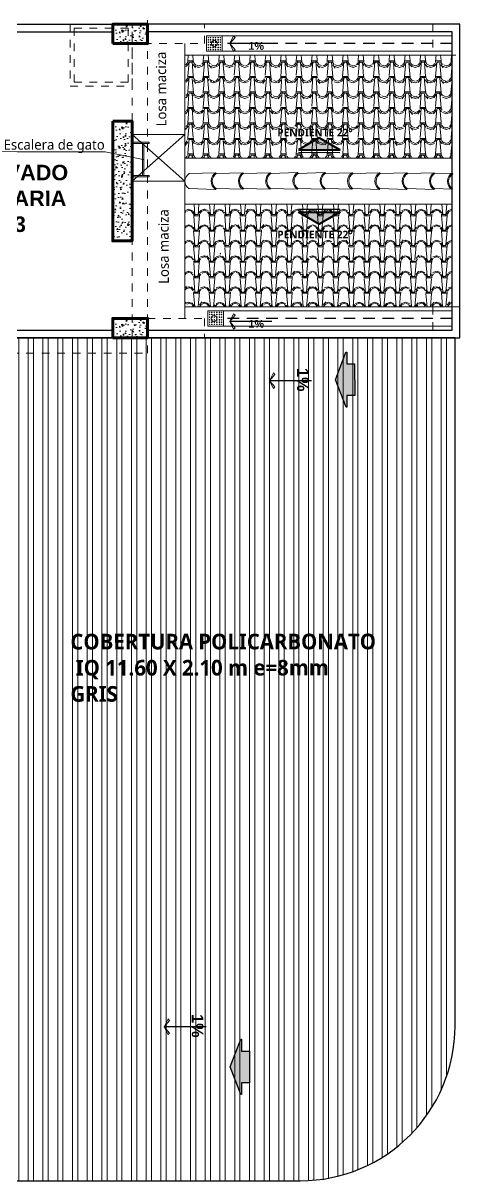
# Model space of a CAD drawing. Header units: metres. Extents: x 27 to 147, y -173 to 8.
# Drawn here: x 46.35 to 51.99, y -49.78 to -34.83 of the extents above; entities that cross this region are included whole.
import ezdxf

# ---------------------------------------------------------------- set-up
doc = ezdxf.new("R2010")
doc.units = ezdxf.units.M
doc.linetypes.add('DASHED2', pattern=[0.375, 0.25, -0.125])
doc.linetypes.add('HIDDEN2', pattern=[0.1875, 0.125, -0.0625])
for name, color, linetype, lineweight in [('2D Drafting - General_Pen_No__46', 7, 'Continuous', 25), ('COLUMNAS 50', 32, 'Continuous', 70), ('cotas', 7, 'Continuous', 5), ('Estructura Compleja - Cubiertas_Pluma_Nº__32', 15, 'Continuous', 35), ('GRAFO 0 BLANCO', 7, 'Continuous', 0), ('grafo 2', 31, 'Continuous', 20), ('GRAFO 4', 7, 'Continuous', 30), ('GRAFO01', 7, 'Continuous', 0), ('I.S. CANALETAS', 12, 'Continuous', 0), ('I.S.-PLANTAS', 251, 'Continuous', 13), ('Interior - Mobiliario', 7, 'Continuous', 5), ('linea0016', 144, 'HIDDEN2', 9), ('Lineas Referencia', 73, 'Continuous', 13), ('Mobiliario interno', 251, 'Continuous', 0), ('teja andina', 252, 'Continuous', 0), ('TEJAS ANDINA', 253, 'Continuous', 0), ('TEXTOS-SUBTITULO', 7, 'Continuous', 30), ('Vanos', 140, 'Continuous', 5)]:
    doc.layers.add(name, color=color, linetype=linetype, lineweight=lineweight)
doc.layers.add('Interior - Furniture _Pen_No__3', color=7, linetype='Continuous', lineweight=18, true_color=0xff6600)
doc.layers.add('Interior - Mobiliario _Pluma_Nº__3', color=7, linetype='Continuous', lineweight=18, true_color=0xff6600)
doc.styles.add('Estilo-cotas', font='trebuc.ttf')
doc.styles.add('GENERATED_STYLE_2', font='arial.ttf')
doc.styles.add('TURBO_BASS', font='swisseb.ttf')

# ---------------------------------------------------------------- blocks, each defined once
blk = doc.blocks.new('Red 18')
at = {"layer": 'GRAFO 0 BLANCO', "linetype": 'Continuous'}
for p, q in [((0.05, 0.2041666666666667), (0.04583333333333334, 0.2041666666666667)), ((0.04583333333333334, 0.2041666666666667), (0.04583333333333334, 0.2)), ((0.04583333333333334, 0.2), (0.04583333333333334, 0.2041666666666667)), ((0.04583333333333334, 0.2041666666666667), (0.05, 0.2041666666666667)), ((0.04583333333333334, 0.2), (0.05, 0.2)), ((0.05, 0.2), (0.04583333333333334, 0.2)), ((0.05, 0.1791666666666666), (0.04583333333333334, 0.1791666666666666)), ((0.04583333333333334, 0.1791666666666666), (0.04583333333333334, 0.1708333333333333)), ((0.04583333333333334, 0.1708333333333333), (0.04583333333333334, 0.1791666666666666)), ((0.04583333333333334, 0.1791666666666666), (0.05, 0.1791666666666666)), ((0.04583333333333334, 0.1708333333333333), (0.05, 0.1708333333333333)), ((0.05, 0.1708333333333333), (0.04583333333333334, 0.1708333333333333)), ((0.05, 0.2), (0.05, 0.2041666666666667)), ((0.05, 0.2041666666666667), (0.05, 0.2)), ((0.05, 0.1708333333333333), (0.05, 0.1791666666666666)), ((0.05, 0.1791666666666666), (0.05, 0.1708333333333333)), ((0.07916666666666668, 0.2041666666666667), (0.07083333333333333, 0.2041666666666667)), ((0.07083333333333333, 0.2041666666666667), (0.07083333333333333, 0.2)), ((0.07083333333333333, 0.2041666666666667), (0.07916666666666668, 0.2041666666666667)), ((0.07083333333333333, 0.2), (0.07083333333333333, 0.2041666666666667)), ((0.07083333333333333, 0.2), (0.07916666666666668, 0.2)), ((0.07916666666666668, 0.2), (0.07083333333333333, 0.2)), ((0.07916666666666668, 0.1791666666666666), (0.07083333333333333, 0.1791666666666666)), ((0.07083333333333333, 0.1791666666666666), (0.07083333333333333, 0.1708333333333333)), ((0.07083333333333333, 0.1708333333333333), (0.07083333333333333, 0.1791666666666666)), ((0.07083333333333333, 0.1791666666666666), (0.07916666666666668, 0.1791666666666666)), ((0.07083333333333333, 0.1708333333333333), (0.07916666666666668, 0.1708333333333333)), ((0.07916666666666668, 0.1708333333333333), (0.07083333333333333, 0.1708333333333333)), ((0.07916666666666668, 0.2), (0.07916666666666668, 0.2041666666666667)), ((0.07916666666666668, 0.2041666666666667), (0.07916666666666668, 0.2)), ((0.07916666666666668, 0.1708333333333333), (0.07916666666666668, 0.1791666666666666)), ((0.07916666666666668, 0.1791666666666666), (0.07916666666666668, 0.1708333333333333)), ((0.1125, 0.2041666666666667), (0.1041666666666667, 0.2041666666666667)), ((0.1041666666666667, 0.2041666666666667), (0.1041666666666667, 0.2)), ((0.1041666666666667, 0.2041666666666667), (0.1125, 0.2041666666666667)), ((0.1041666666666667, 0.2), (0.1041666666666667, 0.2041666666666667)), ((0.1041666666666667, 0.2), (0.1125, 0.2)), ((0.1125, 0.2), (0.1041666666666667, 0.2)), ((0.1125, 0.1791666666666666), (0.1041666666666667, 0.1791666666666666)), ((0.1041666666666667, 0.1791666666666666), (0.1041666666666667, 0.1708333333333333)), ((0.1041666666666667, 0.1708333333333333), (0.1041666666666667, 0.1791666666666666)), ((0.1041666666666667, 0.1791666666666666), (0.1125, 0.1791666666666666)), ((0.1041666666666667, 0.1708333333333333), (0.1125, 0.1708333333333333)), ((0.1125, 0.1708333333333333), (0.1041666666666667, 0.1708333333333333)), ((0.1125, 0.2), (0.1125, 0.2041666666666667)), ((0.1125, 0.2041666666666667), (0.1125, 0.2)), ((0.1125, 0.1708333333333333), (0.1125, 0.1791666666666666)), ((0.1125, 0.1791666666666666), (0.1125, 0.1708333333333333)), ((0.1458333333333333, 0.2041666666666667), (0.1375, 0.2041666666666667)), ((0.1375, 0.2041666666666667), (0.1375, 0.2)), ((0.1375, 0.2041666666666667), (0.1458333333333333, 0.2041666666666667)), ((0.1375, 0.2), (0.1375, 0.2041666666666667)), ((0.1375, 0.2), (0.1458333333333333, 0.2)), ((0.1458333333333333, 0.2), (0.1375, 0.2)), ((0.1458333333333333, 0.1791666666666666), (0.1375, 0.1791666666666666)), ((0.1375, 0.1791666666666666), (0.1375, 0.1708333333333333)), ((0.1375, 0.1708333333333333), (0.1375, 0.1791666666666666)), ((0.1375, 0.1791666666666666), (0.1458333333333333, 0.1791666666666666)), ((0.1375, 0.1708333333333333), (0.1458333333333333, 0.1708333333333333)), ((0.1458333333333333, 0.1708333333333333), (0.1375, 0.1708333333333333)), ((0.1458333333333333, 0.2), (0.1458333333333333, 0.2041666666666667)), ((0.1458333333333333, 0.2041666666666667), (0.1458333333333333, 0.2)), ((0.1458333333333333, 0.1708333333333333), (0.1458333333333333, 0.1791666666666666)), ((0.1458333333333333, 0.1791666666666666), (0.1458333333333333, 0.1708333333333333)), ((0.1791666666666666, 0.2041666666666667), (0.1708333333333333, 0.2041666666666667)), ((0.1708333333333333, 0.2041666666666667), (0.1708333333333333, 0.2)), ((0.1708333333333333, 0.2041666666666667), (0.1791666666666666, 0.2041666666666667)), ((0.1708333333333333, 0.2), (0.1708333333333333, 0.2041666666666667)), ((0.1708333333333333, 0.2), (0.1791666666666666, 0.2)), ((0.1791666666666666, 0.2), (0.1708333333333333, 0.2)), ((0.1791666666666666, 0.1791666666666666), (0.1708333333333333, 0.1791666666666666)), ((0.1708333333333333, 0.1791666666666666), (0.1708333333333333, 0.1708333333333333)), ((0.1708333333333333, 0.1708333333333333), (0.1708333333333333, 0.1791666666666666)), ((0.1708333333333333, 0.1791666666666666), (0.1791666666666666, 0.1791666666666666)), ((0.1708333333333333, 0.1708333333333333), (0.1791666666666666, 0.1708333333333333)), ((0.1791666666666666, 0.1708333333333333), (0.1708333333333333, 0.1708333333333333)), ((0.1791666666666666, 0.2), (0.1791666666666666, 0.2041666666666667)), ((0.1791666666666666, 0.2041666666666667), (0.1791666666666666, 0.2)), ((0.1791666666666666, 0.1708333333333333), (0.1791666666666666, 0.1791666666666666)), ((0.1791666666666666, 0.1791666666666666), (0.1791666666666666, 0.1708333333333333)), ((0.2041666666666667, 0.2041666666666667), (0.2, 0.2041666666666667)), ((0.2, 0.2041666666666667), (0.2, 0.2)), ((0.2, 0.2), (0.2, 0.2041666666666667)), ((0.2, 0.2041666666666667), (0.2041666666666667, 0.2041666666666667)), ((0.2, 0.2), (0.2041666666666667, 0.2)), ((0.2041666666666667, 0.2), (0.2, 0.2)), ((0.2041666666666667, 0.1791666666666666), (0.2, 0.1791666666666666)), ((0.2, 0.1791666666666666), (0.2, 0.1708333333333333)), ((0.2, 0.1708333333333333), (0.2, 0.1791666666666666)), ((0.2, 0.1791666666666666), (0.2041666666666667, 0.1791666666666666)), ((0.2, 0.1708333333333333), (0.2041666666666667, 0.1708333333333333)), ((0.2041666666666667, 0.1708333333333333), (0.2, 0.1708333333333333)), ((0.2041666666666667, 0.2), (0.2041666666666667, 0.2041666666666667)), ((0.2041666666666667, 0.2041666666666667), (0.2041666666666667, 0.2)), ((0.2041666666666667, 0.1708333333333333), (0.2041666666666667, 0.1791666666666666)), ((0.2041666666666667, 0.1791666666666666), (0.2041666666666667, 0.1708333333333333)), ((0.05, 0.1458333333333333), (0.04583333333333334, 0.1458333333333333)), ((0.04583333333333334, 0.1458333333333333), (0.04583333333333334, 0.1375)), ((0.04583333333333334, 0.1375), (0.04583333333333334, 0.1458333333333333)), ((0.04583333333333334, 0.1458333333333333), (0.05, 0.1458333333333333)), ((0.04583333333333334, 0.1375), (0.05, 0.1375)), ((0.05, 0.1375), (0.04583333333333334, 0.1375)), ((0.05, 0.1125), (0.04583333333333334, 0.1125)), ((0.04583333333333334, 0.1125), (0.04583333333333334, 0.1041666666666667)), ((0.04583333333333334, 0.1041666666666667), (0.04583333333333334, 0.1125)), ((0.04583333333333334, 0.1125), (0.05, 0.1125)), ((0.04583333333333334, 0.1041666666666667), (0.05, 0.1041666666666667)), ((0.05, 0.1041666666666667), (0.04583333333333334, 0.1041666666666667)), ((0.05, 0.07916666666666668), (0.04583333333333334, 0.07916666666666668)), ((0.04583333333333334, 0.07916666666666668), (0.04583333333333334, 0.07083333333333333)), ((0.04583333333333334, 0.07083333333333333), (0.04583333333333334, 0.07916666666666668)), ((0.04583333333333334, 0.07916666666666668), (0.05, 0.07916666666666668)), ((0.04583333333333334, 0.07083333333333333), (0.05, 0.07083333333333333)), ((0.05, 0.07083333333333333), (0.04583333333333334, 0.07083333333333333)), ((0.05, 0.05), (0.04583333333333334, 0.05)), ((0.04583333333333334, 0.05), (0.04583333333333334, 0.04583333333333334)), ((0.04583333333333334, 0.04583333333333334), (0.04583333333333334, 0.05)), ((0.04583333333333334, 0.05), (0.05, 0.05)), ((0.04583333333333334, 0.04583333333333334), (0.05, 0.04583333333333334)), ((0.05, 0.04583333333333334), (0.04583333333333334, 0.04583333333333334)), ((0.05, 0.1375), (0.05, 0.1458333333333333)), ((0.05, 0.1458333333333333), (0.05, 0.1375)), ((0.05, 0.1041666666666667), (0.05, 0.1125)), ((0.05, 0.1125), (0.05, 0.1041666666666667)), ((0.05, 0.07083333333333333), (0.05, 0.07916666666666668)), ((0.05, 0.07916666666666668), (0.05, 0.07083333333333333)), ((0.05, 0.04583333333333334), (0.05, 0.05)), ((0.05, 0.05), (0.05, 0.04583333333333334)), ((0.07916666666666668, 0.1458333333333333), (0.07083333333333333, 0.1458333333333333)), ((0.07083333333333333, 0.1458333333333333), (0.07083333333333333, 0.1375)), ((0.07083333333333333, 0.1375), (0.07083333333333333, 0.1458333333333333)), ((0.07083333333333333, 0.1458333333333333), (0.07916666666666668, 0.1458333333333333)), ((0.07083333333333333, 0.1375), (0.07916666666666668, 0.1375)), ((0.07916666666666668, 0.1375), (0.07083333333333333, 0.1375)), ((0.07916666666666668, 0.1125), (0.07083333333333333, 0.1125)), ((0.07083333333333333, 0.1125), (0.07083333333333333, 0.1041666666666667)), ((0.07083333333333333, 0.1041666666666667), (0.07083333333333333, 0.1125)), ((0.07083333333333333, 0.1125), (0.07916666666666668, 0.1125)), ((0.07083333333333333, 0.1041666666666667), (0.07916666666666668, 0.1041666666666667)), ((0.07916666666666668, 0.1041666666666667), (0.07083333333333333, 0.1041666666666667)), ((0.07916666666666668, 0.07916666666666668), (0.07083333333333333, 0.07916666666666668)), ((0.07083333333333333, 0.07916666666666668), (0.07083333333333333, 0.07083333333333333)), ((0.07083333333333333, 0.07083333333333333), (0.07083333333333333, 0.07916666666666668)), ((0.07083333333333333, 0.07916666666666668), (0.07916666666666668, 0.07916666666666668)), ((0.07083333333333333, 0.07083333333333333), (0.07916666666666668, 0.07083333333333333)), ((0.07916666666666668, 0.07083333333333333), (0.07083333333333333, 0.07083333333333333)), ((0.07916666666666668, 0.05), (0.07083333333333333, 0.05)), ((0.07083333333333333, 0.05), (0.07083333333333333, 0.04583333333333334)), ((0.07083333333333333, 0.05), (0.07916666666666668, 0.05)), ((0.07083333333333333, 0.04583333333333334), (0.07083333333333333, 0.05)), ((0.07083333333333333, 0.04583333333333334), (0.07916666666666668, 0.04583333333333334)), ((0.07916666666666668, 0.04583333333333334), (0.07083333333333333, 0.04583333333333334)), ((0.07916666666666668, 0.1375), (0.07916666666666668, 0.1458333333333333)), ((0.07916666666666668, 0.1458333333333333), (0.07916666666666668, 0.1375)), ((0.07916666666666668, 0.1041666666666667), (0.07916666666666668, 0.1125)), ((0.07916666666666668, 0.1125), (0.07916666666666668, 0.1041666666666667)), ((0.07916666666666668, 0.07083333333333333), (0.07916666666666668, 0.07916666666666668)), ((0.07916666666666668, 0.07916666666666668), (0.07916666666666668, 0.07083333333333333)), ((0.07916666666666668, 0.04583333333333334), (0.07916666666666668, 0.05)), ((0.07916666666666668, 0.05), (0.07916666666666668, 0.04583333333333334)), ((0.1125, 0.1458333333333333), (0.1041666666666667, 0.1458333333333333)), ((0.1041666666666667, 0.1458333333333333), (0.1041666666666667, 0.1375)), ((0.1041666666666667, 0.1375), (0.1041666666666667, 0.1458333333333333)), ((0.1041666666666667, 0.1458333333333333), (0.1125, 0.1458333333333333)), ((0.1041666666666667, 0.1375), (0.1125, 0.1375)), ((0.1125, 0.1375), (0.1041666666666667, 0.1375)), ((0.1125, 0.1125), (0.1041666666666667, 0.1125)), ((0.1041666666666667, 0.1125), (0.1041666666666667, 0.1041666666666667)), ((0.1041666666666667, 0.1041666666666667), (0.1041666666666667, 0.1125)), ((0.1041666666666667, 0.1125), (0.1125, 0.1125)), ((0.1041666666666667, 0.1041666666666667), (0.1125, 0.1041666666666667)), ((0.1125, 0.1041666666666667), (0.1041666666666667, 0.1041666666666667)), ((0.1125, 0.07916666666666668), (0.1041666666666667, 0.07916666666666668)), ((0.1041666666666667, 0.07916666666666668), (0.1041666666666667, 0.07083333333333333)), ((0.1041666666666667, 0.07083333333333333), (0.1041666666666667, 0.07916666666666668)), ((0.1041666666666667, 0.07916666666666668), (0.1125, 0.07916666666666668)), ((0.1041666666666667, 0.07083333333333333), (0.1125, 0.07083333333333333)), ((0.1125, 0.07083333333333333), (0.1041666666666667, 0.07083333333333333)), ((0.1125, 0.05), (0.1041666666666667, 0.05)), ((0.1041666666666667, 0.05), (0.1041666666666667, 0.04583333333333334)), ((0.1041666666666667, 0.05), (0.1125, 0.05)), ((0.1041666666666667, 0.04583333333333334), (0.1041666666666667, 0.05)), ((0.1041666666666667, 0.04583333333333334), (0.1125, 0.04583333333333334)), ((0.1125, 0.04583333333333334), (0.1041666666666667, 0.04583333333333334)), ((0.1125, 0.1375), (0.1125, 0.1458333333333333)), ((0.1125, 0.1458333333333333), (0.1125, 0.1375)), ((0.1125, 0.1041666666666667), (0.1125, 0.1125)), ((0.1125, 0.1125), (0.1125, 0.1041666666666667)), ((0.1125, 0.07083333333333333), (0.1125, 0.07916666666666668)), ((0.1125, 0.07916666666666668), (0.1125, 0.07083333333333333)), ((0.1125, 0.04583333333333334), (0.1125, 0.05)), ((0.1125, 0.05), (0.1125, 0.04583333333333334)), ((0.1458333333333333, 0.1458333333333333), (0.1375, 0.1458333333333333)), ((0.1375, 0.1458333333333333), (0.1375, 0.1375)), ((0.1375, 0.1375), (0.1375, 0.1458333333333333)), ((0.1375, 0.1458333333333333), (0.1458333333333333, 0.1458333333333333)), ((0.1375, 0.1375), (0.1458333333333333, 0.1375)), ((0.1458333333333333, 0.1375), (0.1375, 0.1375)), ((0.1458333333333333, 0.1125), (0.1375, 0.1125)), ((0.1375, 0.1125), (0.1375, 0.1041666666666667)), ((0.1375, 0.1041666666666667), (0.1375, 0.1125)), ((0.1375, 0.1125), (0.1458333333333333, 0.1125)), ((0.1375, 0.1041666666666667), (0.1458333333333333, 0.1041666666666667)), ((0.1458333333333333, 0.1041666666666667), (0.1375, 0.1041666666666667)), ((0.1458333333333333, 0.07916666666666668), (0.1375, 0.07916666666666668)), ((0.1375, 0.07916666666666668), (0.1375, 0.07083333333333333)), ((0.1375, 0.07083333333333333), (0.1375, 0.07916666666666668)), ((0.1375, 0.07916666666666668), (0.1458333333333333, 0.07916666666666668)), ((0.1375, 0.07083333333333333), (0.1458333333333333, 0.07083333333333333)), ((0.1458333333333333, 0.07083333333333333), (0.1375, 0.07083333333333333)), ((0.1458333333333333, 0.05), (0.1375, 0.05)), ((0.1375, 0.05), (0.1375, 0.04583333333333334)), ((0.1375, 0.05), (0.1458333333333333, 0.05)), ((0.1375, 0.04583333333333334), (0.1375, 0.05)), ((0.1375, 0.04583333333333334), (0.1458333333333333, 0.04583333333333334)), ((0.1458333333333333, 0.04583333333333334), (0.1375, 0.04583333333333334)), ((0.1458333333333333, 0.1375), (0.1458333333333333, 0.1458333333333333)), ((0.1458333333333333, 0.1458333333333333), (0.1458333333333333, 0.1375)), ((0.1458333333333333, 0.1041666666666667), (0.1458333333333333, 0.1125)), ((0.1458333333333333, 0.1125), (0.1458333333333333, 0.1041666666666667)), ((0.1458333333333333, 0.07083333333333333), (0.1458333333333333, 0.07916666666666668)), ((0.1458333333333333, 0.07916666666666668), (0.1458333333333333, 0.07083333333333333)), ((0.1458333333333333, 0.04583333333333334), (0.1458333333333333, 0.05)), ((0.1458333333333333, 0.05), (0.1458333333333333, 0.04583333333333334)), ((0.1791666666666666, 0.1458333333333333), (0.1708333333333333, 0.1458333333333333)), ((0.1708333333333333, 0.1458333333333333), (0.1708333333333333, 0.1375)), ((0.1708333333333333, 0.1375), (0.1708333333333333, 0.1458333333333333)), ((0.1708333333333333, 0.1458333333333333), (0.1791666666666666, 0.1458333333333333)), ((0.1708333333333333, 0.1375), (0.1791666666666666, 0.1375)), ((0.1791666666666666, 0.1375), (0.1708333333333333, 0.1375)), ((0.1791666666666666, 0.1125), (0.1708333333333333, 0.1125)), ((0.1708333333333333, 0.1125), (0.1708333333333333, 0.1041666666666667)), ((0.1708333333333333, 0.1041666666666667), (0.1708333333333333, 0.1125)), ((0.1708333333333333, 0.1125), (0.1791666666666666, 0.1125)), ((0.1708333333333333, 0.1041666666666667), (0.1791666666666666, 0.1041666666666667)), ((0.1791666666666666, 0.1041666666666667), (0.1708333333333333, 0.1041666666666667)), ((0.1791666666666666, 0.07916666666666668), (0.1708333333333333, 0.07916666666666668)), ((0.1708333333333333, 0.07916666666666668), (0.1708333333333333, 0.07083333333333333)), ((0.1708333333333333, 0.07083333333333333), (0.1708333333333333, 0.07916666666666668)), ((0.1708333333333333, 0.07916666666666668), (0.1791666666666666, 0.07916666666666668)), ((0.1708333333333333, 0.07083333333333333), (0.1791666666666666, 0.07083333333333333)), ((0.1791666666666666, 0.07083333333333333), (0.1708333333333333, 0.07083333333333333)), ((0.1791666666666666, 0.05), (0.1708333333333333, 0.05)), ((0.1708333333333333, 0.05), (0.1708333333333333, 0.04583333333333334)), ((0.1708333333333333, 0.05), (0.1791666666666666, 0.05)), ((0.1708333333333333, 0.04583333333333334), (0.1708333333333333, 0.05)), ((0.1708333333333333, 0.04583333333333334), (0.1791666666666666, 0.04583333333333334)), ((0.1791666666666666, 0.04583333333333334), (0.1708333333333333, 0.04583333333333334)), ((0.1791666666666666, 0.1375), (0.1791666666666666, 0.1458333333333333)), ((0.1791666666666666, 0.1458333333333333), (0.1791666666666666, 0.1375)), ((0.1791666666666666, 0.1041666666666667), (0.1791666666666666, 0.1125)), ((0.1791666666666666, 0.1125), (0.1791666666666666, 0.1041666666666667)), ((0.1791666666666666, 0.07083333333333333), (0.1791666666666666, 0.07916666666666668)), ((0.1791666666666666, 0.07916666666666668), (0.1791666666666666, 0.07083333333333333)), ((0.1791666666666666, 0.04583333333333334), (0.1791666666666666, 0.05)), ((0.1791666666666666, 0.05), (0.1791666666666666, 0.04583333333333334)), ((0.2041666666666667, 0.1458333333333333), (0.2, 0.1458333333333333)), ((0.2, 0.1458333333333333), (0.2, 0.1375)), ((0.2, 0.1375), (0.2, 0.1458333333333333)), ((0.2, 0.1458333333333333), (0.2041666666666667, 0.1458333333333333)), ((0.2, 0.1375), (0.2041666666666667, 0.1375)), ((0.2041666666666667, 0.1375), (0.2, 0.1375)), ((0.2041666666666667, 0.1125), (0.2, 0.1125)), ((0.2, 0.1125), (0.2, 0.1041666666666667)), ((0.2, 0.1041666666666667), (0.2, 0.1125)), ((0.2, 0.1125), (0.2041666666666667, 0.1125)), ((0.2, 0.1041666666666667), (0.2041666666666667, 0.1041666666666667)), ((0.2041666666666667, 0.1041666666666667), (0.2, 0.1041666666666667)), ((0.2041666666666667, 0.07916666666666668), (0.2, 0.07916666666666668)), ((0.2, 0.07916666666666668), (0.2, 0.07083333333333333)), ((0.2, 0.07083333333333333), (0.2, 0.07916666666666668)), ((0.2, 0.07916666666666668), (0.2041666666666667, 0.07916666666666668)), ((0.2, 0.07083333333333333), (0.2041666666666667, 0.07083333333333333)), ((0.2041666666666667, 0.07083333333333333), (0.2, 0.07083333333333333)), ((0.2041666666666667, 0.05), (0.2, 0.05)), ((0.2, 0.05), (0.2, 0.04583333333333334)), ((0.2, 0.04583333333333334), (0.2, 0.05)), ((0.2, 0.05), (0.2041666666666667, 0.05)), ((0.2, 0.04583333333333334), (0.2041666666666667, 0.04583333333333334)), ((0.2041666666666667, 0.04583333333333334), (0.2, 0.04583333333333334)), ((0.2041666666666667, 0.1375), (0.2041666666666667, 0.1458333333333333)), ((0.2041666666666667, 0.1458333333333333), (0.2041666666666667, 0.1375)), ((0.2041666666666667, 0.1041666666666667), (0.2041666666666667, 0.1125)), ((0.2041666666666667, 0.1125), (0.2041666666666667, 0.1041666666666667)), ((0.2041666666666667, 0.07083333333333333), (0.2041666666666667, 0.07916666666666668)), ((0.2041666666666667, 0.07916666666666668), (0.2041666666666667, 0.07083333333333333)), ((0.2041666666666667, 0.04583333333333334), (0.2041666666666667, 0.05)), ((0.2041666666666667, 0.05), (0.2041666666666667, 0.04583333333333334))]:
    blk.add_line(p, q, dxfattribs=at)
at = {"layer": 'GRAFO01'}
blk.add_lwpolyline([(0.02500000000000005, 0.02500000000000141), (0.2250000000000001, 0.02500000000000141), (0.2250000000000001, 0.2250000000000014), (0.02500000000000005, 0.2250000000000014)], close=True, dxfattribs=at)
at = {"layer": 'Interior - Mobiliario _Pluma_Nº__3', "linetype": 'Continuous'}
for p, q in [((0.2250000000000001, 0.2250000000000014), (0.02500000000000005, 0.2250000000000014)), ((0.02500000000000005, 0.2250000000000014), (0.02500000000000005, 0.02500000000000141)), ((0.2250000000000001, 0.02500000000000141), (0.2250000000000001, 0.2250000000000014)), ((0.02500000000000005, 0.02500000000000141), (0.2250000000000001, 0.02500000000000141))]:
    blk.add_line(p, q, dxfattribs=at)
blk = doc.blocks.new('FLECHA')
at = {"layer": 'grafo 2', "ltscale": 0.05}
for p, q in [((674350.4068813783, 8489809.493097022, -2.952000000000225), (674350.3571751671, 8489809.392813733, -2.952000000000225)), ((674350.4259006998, 8489809.474077702, -2.952000000000225), (674350.3571751671, 8489809.392813733, -2.952000000000225)), ((674350.4259006998, 8489809.311549768, -2.952000000000225), (674350.3571751671, 8489809.392813733, -2.952000000000225)), ((674350.4068813783, 8489809.493097022, -2.952000000000225), (674350.4259006998, 8489809.474077702, -2.952000000000225)), ((674350.4068813783, 8489809.292530447, -2.952000000000225), (674350.4259006998, 8489809.311549768, -2.952000000000225))]:
    blk.add_line(p, q, dxfattribs=at)
at = {"layer": 'grafo 2', "lineweight": 25}
blk.add_line((674350.8988359317, 8489809.392813733, -2.952000000000225), (674350.3571751671, 8489809.392813733, -2.952000000000225), dxfattribs=at)
at = {"layer": 'grafo 2'}
blk.add_line((674350.3571751671, 8489809.392813733, -2.952000000000225), (674350.4068813783, 8489809.292530447, -2.952000000000225), dxfattribs=at)

msp = doc.modelspace()

# ---------------------------------------------------------------- hatches: boundary and pattern name
at = {"layer": 'cotas', "lineweight": 30}
h = msp.add_hatch(color=253, dxfattribs=at)
h.dxf.hatch_style = 1
h.paths.add_polyline_path([(49.90633565428308, -36.46608777788082), (50.1718088379773, -36.31264576496095), (50.43707856072862, -36.46643925240731)])
h = msp.add_hatch(color=253, dxfattribs=at)
h.dxf.hatch_style = 1
h.paths.add_polyline_path([(49.90633565428308, -37.27139418914133), (50.1718088379773, -37.4248362020612), (50.43707856072862, -37.27104271461484)])
at = {"layer": 'GRAFO 0 BLANCO'}
h = msp.add_hatch(dxfattribs=at)
h.set_pattern_fill('AR-CONC', color=256, scale=0.02399999999999999, angle=-90.00000079175783)
h.set_pattern_definition([(319.9999992082422, (-132.8035599827495, 41.93704308622355), (-0.01506051477462154, -0.1721424436160628), [0.01799999999999997, -0.1979999999999998]), (264.9999992082422, (-132.8035599827495, 41.93704308622355), (0.1805261125481726, 0.03330031757246919), [0.01439999999999998, -0.1583999999999998]), (10.45144366824218, (-132.8048150255077, 41.9226978828009), (0.1654655959138421, -0.1388421255010397), [0.01529764607999999, -0.1682741068799999]), (316.1841992082421, (-132.7555599827495, 41.93704308556025), (-0.03972463092985215, -0.2561379188122313), [0.02699999999999999, -0.2969999999999999]), (6.635634698242182, (-132.7588703767244, 41.915698266806), (0.2337884610860787, -0.2243188701924863), [0.02294648207999999, -0.2524113023999999]), (261.1841631982422, (-132.7555599827495, 41.93704308556025), (0.2337884609649843, -0.224318870043817), [0.02159999999999997, -0.2376000002399997]), (290.9999992082422, (-132.7675599830811, 41.91304308572607), (-0.09662853573932795, -0.1432576911731422), [0.01799999999999997, -0.1979999999999998]), (235.9999992082422, (-132.7675599830811, 41.91304308572607), (0.1740360100042875, -0.0583956820661451), [0.0144, -0.1584]), (341.4514439482422, (-132.7756123610061, 41.90110494487735), (0.07740747388692112, -0.2016533714848699), [0.01529764559999999, -0.1682741068799997]), (307.4999992082422, (-132.8035599827495, 41.93704308622355), (0.07989452487918647, -0.002918366380194698), [0, -0.15648, 0, -0.1608, 0, -0.1589999999999999]), (277.4999992082422, (-132.8035599827495, 41.93704308622355), (0.09465880997929434, -0.063136690294185), [0, -0.09167999999999997, 0, -0.15288, 0, -0.06059999999999998]), (237.4999992082422, (-132.8035599820099, 41.99056308622356), (-0.005413170986677214, -0.1281173846065747), [0, -0.05999999999999994, 0, -0.1871999999999998, 0, -0.2483999999999997]), (227.4999992082422, (-132.8035599816782, 42.01456308622356), (0.02402519382561498, -0.1399646809741716), [0, -0.07799999999999999, 0, -0.12432, 0, -0.1763999999999999])])
h.paths.add_polyline_path([(47.95581343347931, -34.84425876206496), (47.50615107162722, -34.84425911107432), (47.50615107162722, -35.0942591059209), (47.95581343347931, -35.09425875691154)])
h = msp.add_hatch(dxfattribs=at)
h.set_pattern_fill('AR-CONC', color=256, scale=0.02399999999999999, angle=-90.00000079175783)
h.set_pattern_definition([(319.9999992082422, (-132.8035599827495, 40.6870393404205), (-0.01506051477462154, -0.1721424436160628), [0.01799999999999997, -0.1979999999999997]), (264.9999992082422, (-132.8035599827495, 40.6870393404205), (0.1805261125481726, 0.03330031757246919), [0.01439999999999998, -0.1583999999999997]), (10.45144366824218, (-132.8048150255077, 40.67269413699785), (0.1654655959138421, -0.1388421255010397), [0.01529764607999999, -0.1682741068799999]), (316.1841992082421, (-132.7555599827495, 40.68703933975719), (-0.03972463092985215, -0.2561379188122313), [0.02699999999999999, -0.2969999999999999]), (6.635634698242183, (-132.7588703767244, 40.66569452100295), (0.2337884610860787, -0.2243188701924863), [0.02294648207999999, -0.2524113023999999]), (261.1841631982422, (-132.7555599827495, 40.68703933975719), (0.2337884609649843, -0.224318870043817), [0.02159999999999997, -0.2376000002399997]), (290.9999992082422, (-132.7675599830811, 40.66303933992302), (-0.09662853573932795, -0.1432576911731422), [0.01799999999999997, -0.1979999999999997]), (235.9999992082422, (-132.7675599830811, 40.66303933992302), (0.1740360100042875, -0.0583956820661451), [0.0144, -0.1584]), (341.4514439482422, (-132.7756123610061, 40.65110119907429), (0.07740747388692112, -0.2016533714848699), [0.01529764559999998, -0.1682741068799997]), (307.4999992082422, (-132.8035599827495, 40.6870393404205), (0.07989452487918647, -0.002918366380194698), [0, -0.15648, 0, -0.1608, 0, -0.1589999999999999]), (277.4999992082422, (-132.8035599827495, 40.6870393404205), (0.09465880997929434, -0.063136690294185), [0, -0.09167999999999997, 0, -0.15288, 0, -0.06059999999999998]), (237.4999992082422, (-132.8035599820099, 40.7405593404205), (-0.005413170986677214, -0.1281173846065747), [0, -0.05999999999999993, 0, -0.1871999999999997, 0, -0.2483999999999997]), (227.4999992082422, (-132.8035599816782, 40.7645593404205), (0.02402519382561498, -0.1399646809741716), [0, -0.07799999999999999, 0, -0.12432, 0, -0.1763999999999999])])
h.paths.add_polyline_path([(47.75615107161109, -36.09426250785788), (47.50615107162722, -36.09426285687738), (47.50614925814728, -37.64322519682806), (47.75614925813116, -37.64322484780855)])
h = msp.add_hatch(dxfattribs=at)
h.set_pattern_fill('AR-CONC', color=256, scale=0.02399999999999999, angle=-90.00000079175783)
h.set_pattern_definition([(319.9999992082422, (-132.8035570341495, 38.13807889720948), (-0.01506051477462154, -0.1721424436160628), [0.01799999999999997, -0.1979999999999997]), (264.9999992082422, (-132.8035570341495, 38.13807889720948), (0.1805261125481726, 0.03330031757246919), [0.01439999999999998, -0.1583999999999997]), (10.45144366824218, (-132.8048120769077, 38.12373369378683), (0.1654655959138421, -0.1388421255010397), [0.01529764607999999, -0.1682741068799999]), (316.1841992082421, (-132.7555570341495, 38.13807889654618), (-0.03972463092985215, -0.2561379188122313), [0.02699999999999999, -0.2969999999999999]), (6.635634698242183, (-132.7588674281245, 38.11673407779193), (0.2337884610860787, -0.2243188701924863), [0.02294648207999999, -0.2524113023999999]), (261.1841631982422, (-132.7555570341495, 38.13807889654618), (0.2337884609649843, -0.224318870043817), [0.02159999999999997, -0.2376000002399997]), (290.9999992082422, (-132.7675570344811, 38.114078896712), (-0.09662853573932795, -0.1432576911731422), [0.01799999999999997, -0.1979999999999997]), (235.9999992082422, (-132.7675570344811, 38.114078896712), (0.1740360100042875, -0.0583956820661451), [0.0144, -0.1584]), (341.4514439482422, (-132.7756094124061, 38.10214075586327), (0.07740747388692112, -0.2016533714848699), [0.01529764559999998, -0.1682741068799997]), (307.4999992082422, (-132.8035570341495, 38.13807889720948), (0.07989452487918647, -0.002918366380194698), [0, -0.15648, 0, -0.1608, 0, -0.1589999999999999]), (277.4999992082422, (-132.8035570341495, 38.13807889720948), (0.09465880997929434, -0.063136690294185), [0, -0.09167999999999997, 0, -0.15288, 0, -0.06059999999999998]), (237.4999992082422, (-132.8035570334099, 38.19159889720949), (-0.005413170986677214, -0.1281173846065747), [0, -0.05999999999999993, 0, -0.1871999999999997, 0, -0.2483999999999997]), (227.4999992082422, (-132.8035570330782, 38.21559889720949), (0.02402519382561498, -0.1399646809741716), [0, -0.07799999999999999, 0, -0.12432, 0, -0.1763999999999999])])
h.paths.add_polyline_path([(47.95581638207931, -38.64322295107903), (47.50615402022721, -38.64322330008839), (47.50615402022721, -38.89322329493497), (47.95581638207931, -38.89322294592561)])
at = {"layer": 'Interior - Furniture _Pen_No__3', "true_color": 0x939598}
h = msp.add_hatch(color=252, dxfattribs=at)
h.dxf.hatch_style = 1
h.paths.add_polyline_path([(50.38238634878306, -39.43429469044333), (50.51982972858153, -39.78980755359976), (50.52965662779983, -39.78978409138467), (50.52929601320174, -39.63874451992712), (50.63169571717336, -39.63850003546572), (50.6307177792883, -39.22890120063716), (50.52831807531667, -39.22914568509555), (50.52795746072415, -39.078106115906), (50.51813056150653, -39.07812957812411)])
h = msp.add_hatch(color=252, dxfattribs=at)
h.dxf.hatch_style = 1
h.paths.add_polyline_path([(49.02269065366796, -48.30632919245004), (49.16013403346643, -48.66184205560648), (49.16996093268473, -48.66181859339138), (49.16960031808664, -48.51077902193384), (49.27200002205826, -48.51053453747243), (49.2710220841732, -48.10093570264387), (49.16862238020157, -48.10118018710227), (49.16826176560905, -47.95014061791272), (49.15843486639143, -47.95016408013083)])
at = {"layer": 'Mobiliario interno'}
h = msp.add_hatch(dxfattribs=at)
h.set_pattern_fill('STEEL', color=256, scale=0.06, angle=45)
h.set_pattern_definition([(90, (0, 0), (-0.1905, 0), []), (90, (-0.06735192090801864, 0.06735192090801864), (-0.1905, 0), [])])
edge = h.paths.add_edge_path()
edge.add_line((46.24864014718821, -49.77660277367397), (49.92742761783987, -49.77660277367397))
edge.add_arc((49.92742761783987, -47.77660277367397), 2, 270, 359.9998979914932)
edge.add_line((51.9274276178367, -47.77660633444259), (51.92747766001347, -38.89322752461116))
edge.add_line((51.92747766001347, -38.89322752461116), (43.28962463165784, -38.89322311585075))
edge.add_line((43.28962463165784, -38.89322311585075), (43.28962463165784, -47.06306619956911))
edge.add_line((43.28962463165784, -47.06306619956911), (46.24873885606837, -47.06688759420172))
edge.add_line((46.24873885606837, -47.06688759420172), (46.24873885606837, -49.77660277367397))
at = {"layer": 'TEJAS ANDINA'}
h = msp.add_hatch(dxfattribs=at)
h.set_pattern_fill('SPANTIL1', color=256, scale=0.2, angle=180, style=2, pattern_type=2)
h.set_pattern_definition([(94.96969999999999, (319.9470275295714, 303.2809749603069), (0.1999982614014099, -2.400000210303527), [0.1846944, -4.4326642]), (0, (319.9310275295715, 303.4649749603068), (0.2000000000000001, 0.2), [0.016, -0.184]), (180, (320.1310275295715, 303.4809749603069), (-0.2, -0.2), [0.05600000000000001, -0.144]), (270, (320.0750275295715, 303.4809749603069), (0.2, -0.2), [0.02, -0.18]), (90, (319.9470275295714, 303.4609749603069), (-0.1999999999999999, 0.2000000000000001), [0.02, -0.18]), (180, (319.9470275295714, 303.4809749603069), (-0.2, -0.2), [0.016, -0.184]), (180, (320.1310275295715, 303.4649749603068), (-0.2, -0.2), [0.04000000000000001, -0.16]), (265.0303, (320.0910275295714, 303.4649749603068), (-0.1999982614014122, -2.400000210303527), [0.1846944, -4.4326642]), (232.6961, (320.0910275295714, 303.4549749603069), (2.599997177976598, 3.400002148337723), [0.0528016, -5.22735]), (198.4349, (320.0590275295715, 303.4129749603069), (-0.4000000869185922, -0.1999996806445415), [0.05059640000000001, -0.581859]), (161.5651, (320.0110275295715, 303.3969749603069), (0.4000000869185922, -0.1999996806445418), [0.05059640000000001, -0.581859]), (127.3039, (319.9630275295715, 303.4129749603069), (-2.599997177976598, 3.400002148337723), [0.0528016, -5.22735]), (200.2249, (320.0490275295715, 303.4269749603069), (2.199999452866844, 0.8000016671195546), [0.04049700000000001, -4.0091944]), (159.7751, (320.0110275295715, 303.4129749603069), (-2.199999452866844, 0.8000016671195553), [0.04049700000000001, -4.0091944]), (127.4054, (319.9730275295715, 303.4269749603069), (-2.00000199052301, 2.59999849299601), [0.0428017999999999, -4.237384999999986]), (232.5946, (320.0750275295715, 303.4609749603069), (2.000001990523011, 2.599998492996009), [0.0428018, -4.237385])])
h.paths.add_polyline_path([(48.4392845801959, -35.24425739192667), (51.8893515338959, -35.24425739192667), (51.88935369507132, -36.57433679310826), (48.43928674137132, -36.57433679310826)])
h = msp.add_hatch(dxfattribs=at)
h.set_pattern_fill('SPANTIL1', color=256, scale=0.2, style=2, pattern_type=2)
h.set_pattern_definition([(274.9697, (325.1522075762673, 303.6809749603069), (-0.1999982614014102, 2.400000210303527), [0.1846944, -4.4326642]), (180, (325.1682075762673, 303.4969749603069), (-0.2000000000000001, -0.2), [0.016, -0.184]), (0, (324.9682075762673, 303.4809749603069), (0.2, 0.2), [0.05600000000000001, -0.144]), (90, (325.0242075762673, 303.4809749603069), (-0.2, 0.2), [0.02, -0.18]), (270, (325.1522075762673, 303.5009749603068), (0.2, -0.2000000000000001), [0.02, -0.18]), (0, (325.1522075762673, 303.4809749603069), (0.2, 0.2), [0.016, -0.184]), (0, (324.9682075762673, 303.4969749603069), (0.2, 0.2), [0.04000000000000001, -0.16]), (85.0303, (325.0082075762673, 303.4969749603069), (0.1999982614014119, 2.400000210303527), [0.1846943999999996, -4.432664199999988]), (52.69609999999999, (325.0082075762673, 303.5069749603069), (-2.599997177976598, -3.400002148337723), [0.0528016, -5.22735]), (18.4349, (325.0402075762673, 303.5489749603069), (0.4000000869185922, 0.1999996806445416), [0.05059639999999992, -0.5818589999999985]), (341.5651, (325.0882075762673, 303.5649749603069), (-0.4000000869185922, 0.1999996806445418), [0.05059640000000001, -0.581859]), (307.3039, (325.1362075762673, 303.5489749603069), (2.599997177976598, -3.400002148337723), [0.0528016, -5.22735]), (20.2249, (325.0502075762673, 303.5349749603068), (-2.199999452866844, -0.8000016671195548), [0.04049699999999991, -4.009194399999988]), (339.7751, (325.0882075762673, 303.5489749603069), (2.199999452866844, -0.8000016671195551), [0.04049700000000001, -4.0091944]), (307.4054, (325.1262075762673, 303.5349749603068), (2.00000199052301, -2.59999849299601), [0.0428018, -4.237385]), (52.5946, (325.0242075762673, 303.5009749603068), (-2.00000199052301, -2.599998492996009), [0.0428018, -4.237385])])
h.paths.add_polyline_path([(48.43930962417269, -37.16840426587383), (51.88935369507132, -37.16840426587383), (51.88935375782589, -38.4932210105777), (48.43930968692726, -38.4932210105777)])

# ---------------------------------------------------------------- linework, layer by layer
at = {"lineweight": 30}
msp.add_lwpolyline([(46.24864014718821, -49.77660277367397), (49.92742761783987, -49.77660277367397, 0.4142130409107001), (51.9274276178367, -47.77660633444259), (51.92747766001347, -38.89322752461116), (43.28962463165784, -38.89322311585075), (43.28962463165784, -38.89322311585075), (43.28962463165784, -38.89322311585075), (43.28962463165784, -47.06306619956911), (46.24873885606837, -47.06688759420172), (46.24873885606837, -49.77660277367397)], format="xyb", dxfattribs=at)
at = {"layer": 'COLUMNAS 50', "linetype": 'Continuous'}
for points in [[(47.50615088660164, -35.09425919403532), (47.50615086857307, -34.84425902296017), (47.95581342446497, -34.84425867395078), (47.95581344249366, -35.09425884502571)], [(47.50615107165666, -36.09426276876307), (47.50615107157822, -37.64322484780847), (47.75615107153877, -37.6432251968332), (47.75615107161744, -36.09426311778803)], [(47.50614914445495, -38.89322338305304), (47.50614912642638, -38.64322321197788), (47.95581168231828, -38.6432228629685), (47.95581170034697, -38.89322303404343)]]:
    msp.add_lwpolyline(points, close=True, dxfattribs=at)
at = {"layer": 'cotas', "color": 7, "lineweight": 25}
for p, q in [((50.43706485698678, -36.50293764597062), (49.90632195053988, -36.50258617144344)), ((50.43706485698678, -37.23454432105153), (49.90632195053988, -37.23489579557871))]:
    msp.add_line(p, q, dxfattribs=at)
at = {"layer": 'cotas', "color": 7, "lineweight": 40}
for points in [[(49.90633565428308, -36.46608777788082), (50.43707856072862, -36.46643925240731), (50.1718088379773, -36.31264576496095), (49.90633565428308, -36.46608777788082)], [(49.90633565428308, -37.27139418914133), (50.43707856072862, -37.27104271461484), (50.1718088379773, -37.4248362020612), (49.90633565428308, -37.27139418914133)]]:
    msp.add_lwpolyline(points, dxfattribs=at)
at = {"layer": 'Estructura Compleja - Cubiertas_Pluma_Nº__32', "linetype": 'Continuous', "lineweight": 25}
msp.add_arc((48.87847264951378, -37.81234514763206), 0.0207426888659356, 357.4508896730731, 38.68651471827992, dxfattribs=at)
at = {"layer": 'GRAFO 4', "linetype": 'Continuous'}
for p, q in [((45.60615107271119, -34.84425941633424), (47.50615108064147, -34.84425955335129)), ((45.60615107271119, -34.94425941633424), (47.50614913724349, -34.94425955335116)), ((45.60615107271119, -38.79322429820591), (47.50615108064147, -38.79322443522296)), ((45.60615107271119, -38.89322429820591), (47.50614913724349, -38.89322443522283))]:
    msp.add_line(p, q, dxfattribs=at)
for points in [[(47.95581169133263, -38.89322303404344), (51.98935369504804, -38.89322754869509), (51.98935369504804, -34.84426393116165), (47.95581169133263, -34.84425867395213)], [(47.95581169313584, -38.79322779361826), (51.88935369507132, -38.79322750995208), (51.88935369507132, -34.94426389167357), (47.9558134316767, -34.94426226850039)]]:
    msp.add_lwpolyline(points, dxfattribs=at)
at = {"layer": 'GRAFO 4', "linetype": 'Continuous', "flags": 128}
for points in [[(50.52965662779983, -39.78978409138467), (50.51982972858153, -39.78980755359976), (50.38238634878306, -39.43429469044333), (50.51813056150653, -39.07812957812411), (50.52795746072415, -39.078106115906), (50.52831807531667, -39.22914568509555), (50.6307177792883, -39.22890120063716), (50.63169571717336, -39.63850003546572), (50.52929601320174, -39.63874451992712)], [(49.16996093268473, -48.66181859339138), (49.16013403346643, -48.66184205560648), (49.02269065366796, -48.30632919245004), (49.15843486639143, -47.95016408013083), (49.16826176560905, -47.95014061791272), (49.16862238020157, -48.10118018710227), (49.2710220841732, -48.10093570264387), (49.27200002205826, -48.51053453747243), (49.16960031808664, -48.51077902193384)]]:
    msp.add_lwpolyline(points, close=True, dxfattribs=at)
at = {"layer": 'GRAFO01', "color": 251, "linetype": 'DASHED2', "lineweight": 9, "ltscale": 0.2}
for points in [[(41.38895648319928, -39.09322320426155), (47.95581169133263, -39.09322320426155), (47.95581169133263, -34.64426228346575), (41.38895648319928, -34.64426228346575)], [(46.95581192736327, -35.64426228272076), (47.75581192736334, -35.64426228272076), (47.75581192736334, -34.84426228272069), (46.95581192736327, -34.84426228272069)], [(47.00581192736334, -35.59426228272069), (47.70581192736327, -35.59426228272069), (47.70581192736327, -34.89426228272076), (47.00581192736334, -34.89426228272076)], [(47.50614914445495, -34.84425902295992), (47.50614912642638, -35.09425919403508), (48.68931118213604, -35.09425954304469), (48.68931118213604, -34.84425937196976)], [(47.5061510806415, -34.84425902296003), (47.50615106261293, -35.09425919403519), (48.68931000239635, -35.09425954304457), (48.68931002042504, -34.84425937196964)], [(51.63935175896356, -34.84425902192446), (51.63935174093498, -35.24425919299959), (51.98935369504804, -35.24425954200909), (51.98935369504804, -34.84425937093418)], [(51.63935369515005, -34.84425902192457), (51.63935367712153, -35.24425919299971), (51.9893536770193, -35.24425954200909), (51.98935369504804, -34.84425937093418)], [(51.63935539808696, -38.49322364254725), (51.63935538005839, -38.89322381362238), (51.98935749863656, -38.89322416263188), (51.98935749863645, -38.49322399155697)], [(51.63935733427346, -38.49322364254725), (51.63935731624494, -38.89322381362238), (51.9893573161427, -38.89322416263188), (51.98935733417144, -38.49322399155697)]]:
    msp.add_lwpolyline(points, close=True, dxfattribs=at)
for points in [[(41.58895648326913, -38.89322320500661), (47.75614913767626, -38.89322307715939), (47.75581169137919, -34.84426228272069), (41.58929587255213, -34.8442622831577), (41.58895648326913, -38.89322320500661)], [(47.75581169137919, -38.6432231383328), (48.68931000239635, -38.6432228629685), (48.68931002042504, -38.89322303404343), (47.75581169137919, -38.89322330940796)]]:
    msp.add_lwpolyline(points, dxfattribs=at)
at = {"layer": 'I.S. CANALETAS'}
for p, q in [((48.91802309639942, -34.99424008408833), (51.88935369507132, -34.99424008408833)), ((48.91802309639942, -35.19424108395627), (51.88935369507132, -35.19424108395627)), ((48.93928564873247, -38.54324882606316), (51.88935369507132, -38.54324882606316)), ((48.93928564873247, -38.74324882718075), (51.88935369507132, -38.74324882718075))]:
    msp.add_line(p, q, dxfattribs=at)
for centre in [(48.8180230963994, -35.09424108395625), (48.81428564873247, -38.64324782731283)]:
    msp.add_circle(centre, 0.0375, dxfattribs=at)
at = {"layer": 'I.S.-PLANTAS'}
for p, q in [((51.88937813583615, -36.57433679310826), (48.4345059870262, -36.57433679310826)), ((51.88937813583615, -37.16840426587383), (48.43930962417269, -37.16840426587383))]:
    msp.add_line(p, q, dxfattribs=at)
at = {"layer": 'linea0016', "linetype": 'HIDDEN2', "lineweight": 30, "ltscale": 1.2}
for p, q in [((51.88935369507132, -35.09424108395625), (48.94302309651582, -35.09424108395625)), ((51.88935369507132, -38.64324782731283), (48.93928564873247, -38.64324782731283))]:
    msp.add_line(p, q, dxfattribs=at)
at = {"layer": 'teja andina', "lineweight": 15}
for p, q in [((48.49161106253277, -36.77323719309605), (48.83625046825736, -36.76166212195493)), ((48.83625046825736, -36.76166212195493), (48.8436763159535, -36.77298904405869)), ((48.8436763159535, -36.77298904405869), (49.18831572167809, -36.76141397291757)), ((49.18831572167809, -36.76141397291757), (49.19574156937423, -36.77274089502133)), ((49.19574156937423, -36.77274089502133), (49.54038097509883, -36.76116582201756)), ((49.54038097509883, -36.76116582201756), (49.54780682291138, -36.77249274412132)), ((49.54780682291138, -36.77249274412132), (49.89244622863598, -36.7609176729802)), ((49.89244622863598, -36.7609176729802), (49.89987207633212, -36.77224459508396)), ((49.89987207633212, -36.77224459508396), (50.24451148205671, -36.76066952394284)), ((50.24451148205671, -36.76066952394284), (50.25193732975285, -36.7719964460466)), ((50.25193732975285, -36.7719964460466), (50.59655723125442, -36.76211496079303)), ((50.59655723125442, -36.76211496079303), (50.60729410951726, -36.77397290440238)), ((50.60703397272854, -36.77398164207078), (50.95167337845314, -36.76240657092966)), ((50.95167337845314, -36.76240657092966), (50.95909922614928, -36.77373349303342)), ((50.95909922614928, -36.77373349303342), (51.30373863187387, -36.76215842002965)), ((51.30373863187387, -36.76215842002965), (51.31116447968643, -36.77348534399606)), ((51.31116447968643, -36.77348534399606), (51.65580388541102, -36.76191027099229)), ((51.65580388541102, -36.76191027099229), (51.66322973310716, -36.77323719309605)), ((51.66322973310716, -36.7732371949587), (51.88937813583615, -36.76564176556847)), ((51.88937813462903, -36.76564176560895), (51.89680398232517, -36.77696868771271)), ((48.48939765964869, -36.96543114827908), (48.8337781764404, -36.97633589999712)), ((48.8337781764404, -36.97633589999712), (48.84146291318584, -36.96518299924172)), ((48.84146291318584, -36.96518299924172), (49.18584342986114, -36.97608775095976)), ((49.18584342986114, -36.97608775095976), (49.19352816660657, -36.96493485020436)), ((49.19352816660657, -36.96493485020436), (49.53790868328187, -36.9758396019224)), ((49.53790868328187, -36.9758396019224), (49.5455934200273, -36.964686701167)), ((49.5455934200273, -36.964686701167), (49.88997393681902, -36.9755914510224)), ((49.88997393681902, -36.9755914510224), (49.89765867356445, -36.96443855026699)), ((49.89765867356445, -36.96443855026699), (50.24203919023975, -36.97534330198503)), ((50.24203919023975, -36.97534330198503), (50.24972392698518, -36.96419040122963)), ((50.24972392698518, -36.96419040122963), (50.59409425603926, -36.97597976224459)), ((50.59409425603926, -36.97597976224459), (50.60482056996088, -36.96617559725381)), ((50.60482056996088, -36.96617559725381), (50.94920108663618, -36.97708034897185)), ((50.94920108663618, -36.97708034897185), (50.95688582338161, -36.96592744821645)), ((50.95688582338161, -36.96592744821645), (51.30126634005691, -36.97683219993449)), ((51.30126634005691, -36.97683219993449), (51.30895107680234, -36.96567929917909)), ((51.30895107680234, -36.96567929917909), (51.65333159347765, -36.97658405089713)), ((51.65333159347765, -36.97658405089713), (51.66101633022308, -36.96543114827908)), ((51.66101633022308, -36.96543115014173), (51.88937813583615, -36.97266218869207)), ((51.88690584269565, -36.98031554551379), (51.89459057944109, -36.96916264289574))]:
    msp.add_line(p, q, dxfattribs=at)
at = {"layer": 'teja andina'}
msp.add_lwpolyline([(48.43928411175833, -38.4932210105777), (51.88935215809718, -38.4932210105777), (51.88935208021533, -35.24425739192667), (48.43928403387648, -35.24425739192667)], close=True, dxfattribs=at)
at = {"layer": 'teja andina', "lineweight": 15}
for centre, radius, start, end in [((48.90716449495639, -36.86982992859519), 0.1293409205322173, 123.248556917519, 235.4318069904915), ((49.25922974837712, -36.86958177955783), 0.1293409205322173, 123.248556917519, 235.4318069904915), ((49.61129500179786, -36.86933363052047), 0.1293409205322173, 123.248556917519, 235.4318069904915), ((49.96336025521859, -36.86908547962047), 0.1293409205322173, 123.248556917519, 235.4318069904915), ((50.31542550875574, -36.8688373305831), 0.1293409205322173, 123.248556917519, 235.4318069904915), ((50.66682486118052, -36.86987078199125), 0.1286423595926425, 123.1083928129522, 235.5719711106638), ((51.02258740515217, -36.87057437756992), 0.1293409205322173, 123.248556917519, 235.4318069904915), ((51.3746526585729, -36.87032622853256), 0.1293409205322173, 123.248556917519, 235.4318069904915), ((51.72671791199363, -36.8700780794952), 0.1293409205322173, 123.248556917519, 235.4318069904915), ((51.96029216121164, -36.87380957411186), 0.1293409205322173, 123.248556917519, 235.4318069904915), ((48.55509924141924, -36.8700780794952), 0.1157968302204076, 123.248556917519, 235.4318069904915), ((48.90716449495639, -36.86982992859519), 0.1157968302204076, 123.248556917519, 235.4318069904915), ((49.25922974837712, -36.86958177955783), 0.1157968302204076, 123.248556917519, 235.4318069904915), ((49.61129500179786, -36.86933363052047), 0.1157968302204076, 123.248556917519, 235.4318069904915), ((49.96336025521859, -36.86908547962047), 0.1157968302204076, 123.248556917519, 235.4318069904915), ((50.31542550875574, -36.8688373305831), 0.1157968302204076, 123.248556917519, 235.4318069904915), ((50.67052215161502, -36.87082252660728), 0.1157968302204076, 123.248556917519, 235.4318069904915), ((51.02258740515217, -36.87057437756992), 0.1157968302204076, 123.248556917519, 235.4318069904915), ((51.3746526585729, -36.87032622853256), 0.1157968302204076, 123.248556917519, 235.4318069904915), ((51.72671791199363, -36.8700780794952), 0.1157968302204076, 123.248556917519, 235.4318069904915), ((51.96029216121164, -36.87380957411186), 0.1157968302204076, 123.248556917519, 235.4318069904915)]:
    msp.add_arc(centre, radius, start, end, dxfattribs=at)
at = {"layer": 'Vanos', "color": 7}
for p, q in [((48.43931118213615, -35.09425932354917), (48.43930806620992, -38.64322264347298)), ((51.98935369504804, -35.24425954200909), (51.98935749863656, -38.49322399155697)), ((48.439309354762, -36.26874098351105), (47.75614886826523, -36.2687412902627)), ((48.439309354762, -36.26874098351105), (47.75614913767683, -36.86874129026272)), ((47.75614913767626, -36.26874129026258), (48.43930962417332, -36.86874098351016)), ((47.75866519072937, -36.36593453890724), (47.9786651907294, -36.36593453890724)), ((47.75866519072937, -36.38593453890722), (47.9786651907294, -36.38593453890722)), ((47.89078049113894, -36.38593453890722), (47.89078049113888, -36.79593453605547)), ((47.90578049113893, -36.38593453890722), (47.90578049113887, -36.79593453605547)), ((46.03997942512061, -36.49017302553089), (47.40677558190683, -36.49056098924108)), ((47.89826044953267, -36.59093453748129), (47.40677558190683, -36.49056098924108)), ((48.43930962417303, -36.86874098351107), (47.75614913767626, -36.86874129026272)), ((47.75866519072937, -36.79593453605547), (47.9786651907294, -36.79593453605547)), ((47.75866519072937, -36.81593453605545), (47.9786651907294, -36.81593453605545))]:
    msp.add_line(p, q, dxfattribs=at)
at = {"layer": 'Vanos', "color": 7, "linetype": 'DASHED2'}
msp.add_line((48.68930808423849, -38.89322303404343), (51.63935538005839, -38.89322381362238), dxfattribs=at)
at = {"layer": 'Vanos', "color": 145, "flags": 128}
for points in [[(47.9786651907294, -36.36593453890724), (47.9786651907294, -36.38593453890722)], [(47.9786651907294, -36.79593453605547), (47.9786651907294, -36.81593453605545)]]:
    msp.add_lwpolyline(points, dxfattribs=at)

# ---------------------------------------------------------------- block references
at = {"layer": 'Interior - Mobiliario', "color": 104, "linetype": 'Continuous', "lineweight": 20, "true_color": 0x029e21}
msp.add_blockref('Red 18', (48.6930230963994, -35.21924108395625), dxfattribs=at)
at = {"layer": 'Interior - Mobiliario', "color": 104, "linetype": 'Continuous', "lineweight": 20, "true_color": 0x029e21, "xscale": -1, "rotation": 180}
msp.add_blockref('Red 18', (48.71000163778851, -38.51824782731283), dxfattribs=at)
at = {"layer": 'Lineas Referencia'}
for p in [(-674301.3399984287, -8489844.48810308, 2.952000000000225), (-674301.3399984287, -8489848.075362725, 2.952000000000225)]:
    msp.add_blockref('FLECHA', p, dxfattribs=at)
at = {"layer": 'Lineas Referencia', "xscale": -1, "rotation": 180}
for p in [(-674300.8256323647, 8489769.946012191, 2.952000000000225), (-674302.1853280598, 8489761.605094485, 2.952000000000225)]:
    msp.add_blockref('FLECHA', p, dxfattribs=at)

# ---------------------------------------------------------------- texts
at = {"layer": '2D Drafting - General_Pen_No__46', "char_height": 0.1, "attachment_point": 7, "style": 'GENERATED_STYLE_2'}
for s, insert in [('{\\fSansSerif|b1|i0|c2|p2; 1%}', (49.21969504394585, -35.17643311322819)), ('\\A1;{\\fTrebuchet MS|b1|i0|c0|p34;PENDIENTE 22°}', (49.63116026869912, -36.29328415376618)), ('\\A1;{\\fTrebuchet MS|b1|i0|c0|p34;PENDIENTE 22°}', (49.63116026869912, -37.61000646021567)), ('{\\fSansSerif|b1|i0|c2|p2; 1%}', (49.21969504394585, -38.76369275739158))]:
    msp.add_mtext(s, dxfattribs=dict(at, insert=insert))
at = {"layer": '2D Drafting - General_Pen_No__46', "char_height": 0.15, "attachment_point": 7, "rotation": 269.99999999999994, "style": 'GENERATED_STYLE_2'}
for insert in [(49.88556691142183, -39.28370625499117), (48.52587121630673, -47.62462396133554)]:
    msp.add_mtext('{\\fSansSerif|b1|i0|c2|p2;1%}', dxfattribs=dict(at, insert=insert))
at = {"layer": 'TEXTOS-SUBTITULO', "attachment_point": 1, "style": 'TURBO_BASS'}
for s, insert, char_height, rotation in [('\\pxqc;{\\fSwis721 LtEx BT|b1|i0|c0|p34;TANQUE ELEVADO \\P\\pi-3,l4,t4;I.E.^ISECUNDARIA\\P\\pi0,l0,tz;VOL=12 M3}', (44.28445093187148, -36.66073071065431), 0.2, 0.03293630447392282), ('{\\fTrebuchet MS|b1|i0|c0|p34;COBERTURA POLICARBONATO\\P IQ 11.60 X 2.10 m e=8mm\\PGRIS}', (46.95900365597822, -42.71490042749031), 0.2022930946770537, 0.03293630447390878)]:
    msp.add_mtext(s, dxfattribs=dict(at, insert=insert, char_height=char_height, rotation=rotation))
at = {"layer": 'Vanos', "color": 145, "char_height": 0.13, "attachment_point": 1, "rotation": 90.20939038898558, "style": 'Estilo-cotas'}
for insert in [(48.06810905159833, -36.16413296253732), (48.10097194577807, -38.19761062352414)]:
    msp.add_mtext_dynamic_manual_height_columns('Losa maciza', width=6.028677660942776, gutter_width=0.75, heights=[0], dxfattribs=dict(at, insert=insert))
at = {"layer": 'Vanos', "color": 145, "insert": (46.09646292974858, -36.33427582920204), "char_height": 0.13, "attachment_point": 1, "style": 'Estilo-cotas'}
msp.add_mtext_dynamic_manual_height_columns('Escalera de gato', width=6.028677660942776, gutter_width=0.75, heights=[0], dxfattribs=at)

doc.saveas('drawing.dxf')
